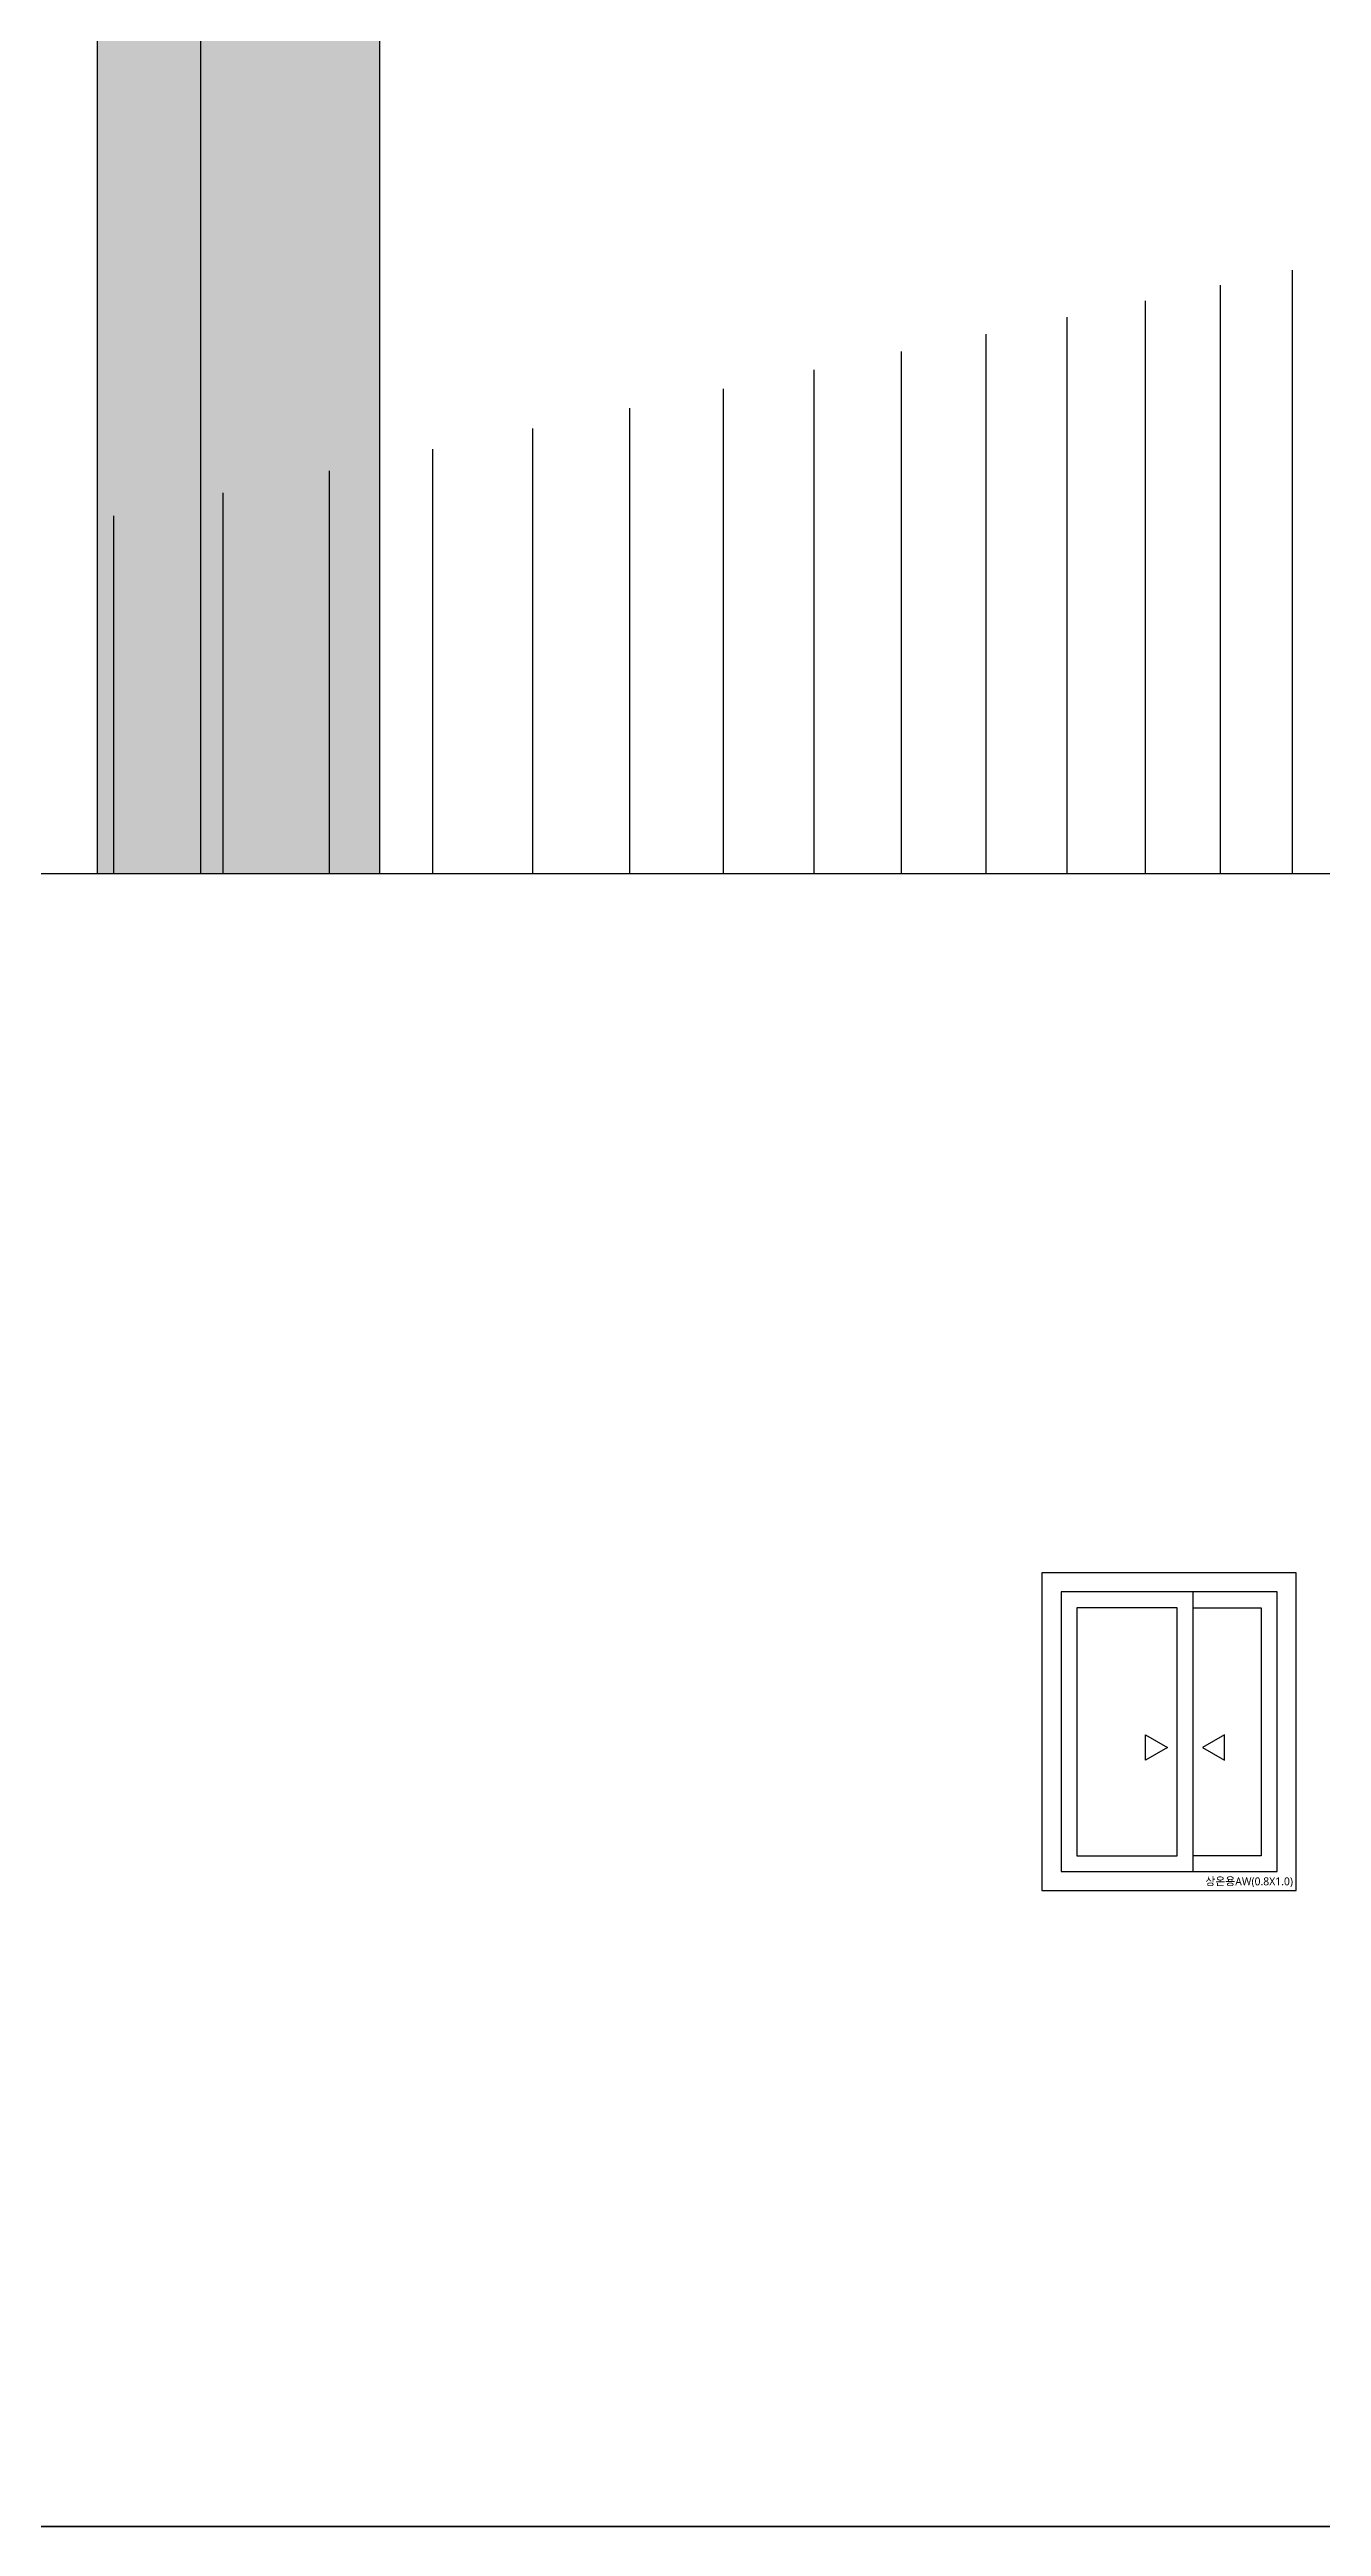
# Model space of a CAD drawing. Header units: millimetres. Extents: x 37653813 to 38677796, y 586285 to 874285.
# Drawn here: x 37949594 to 37953596, y 639334 to 647126 of the extents above; entities that cross this region are included whole.
import ezdxf

# ---------------------------------------------------------------- set-up
doc = ezdxf.new("R2010")
doc.units = ezdxf.units.MM
doc.header["$LTSCALE"] = 1000
doc.header["$MEASUREMENT"] = 0
doc.layers.get('0').update_dxf_attribs({"linetype": 'CONTINUOUS'})
doc.layers.get('Defpoints').update_dxf_attribs({"color": 161, "linetype": 'CONTINUOUS'})
for name, color, linetype in [('cen', 1, 'CONTINUOUS'), ('ELE-3', 7, 'CONTINUOUS'), ('ELE-5', 5, 'CONTINUOUS'), ('HAT-251', 251, 'CONTINUOUS'), ('LAND-2', 4, 'CONTINUOUS'), ('RAMP-ELE2', 4, 'CONTINUOUS'), ('TEXT', 3, 'CONTINUOUS'), ('WID', 4, 'CONTINUOUS'), ('WIN-G', 252, 'CONTINUOUS'), ('먹-적색(가로선) 26', 26, 'CONTINUOUS')]:
    doc.layers.add(name, color=color, linetype=linetype)
doc.styles.add('나눔바른고딕', font='NanumBarunGothic.ttf')

# ---------------------------------------------------------------- blocks, each defined once
blk = doc.blocks.new('SDFSDFSDFSDFSF')
at = {"layer": 'cen', "ltscale": 5}
blk.add_line((37713234.7, 640434.4), (37984418.7, 640434.4), dxfattribs=at)
blk = doc.blocks.new('sdjnfksjdfsdf')
at = {"ltscale": 0.1}
blk.add_wipeout([(37909660.2, 566574.4), (37967057.1, 566574.4), (37967057.1, 566374.4), (37909660.2, 566374.4)], dxfattribs=at)
at = {"layer": 'LAND-2', "ltscale": 0.1}
blk.add_lwpolyline([(37909660.2, 566574.4), (37967057.1, 566574.4)], dxfattribs=at)
blk = doc.blocks.new('sdfasf')
at = {"ltscale": 0.1}
blk.add_line((47325, 0), (-3449.6, 0), dxfattribs=at)
at = {"layer": 'RAMP-ELE2'}
blk.add_line((500, 2921.7), (47500, 6950.8), dxfattribs=at)
at = {"layer": 'RAMP-ELE2', "ltscale": 0.1}
for p, q in [((24460.1, 3257.2), (47200, 5550.8)), ((22205.8, 2238.8), (47200, 4903.1))]:
    blk.add_line(p, q, dxfattribs=at)
blk.add_wipeout([(47200, 5550.8), (24460.1, 3257.2), (26276.5, 3722.5), (35000, 5490.1), (35000, 4903.1), (35300, 4903.1), (35300, 5550.8)]).dxf.layer = 'RAMP-ELE2'
at = {"layer": 'RAMP-ELE2'}
for p, q in [((35000, 6950.8), (13000, 2921.7)), ((35000, 5957.1), (13000, 321.7))]:
    blk.add_line(p, q, dxfattribs=at)
blk.add_wipeout([(13000, 2921.7), (13000, 321.7), (35000, 4903.1), (35000, 7503.1)]).dxf.layer = 'RAMP-ELE2'
at = {"layer": 'HAT-251', "ltscale": 0.1}
h = blk.add_hatch(color=256, dxfattribs=at)
h.dxf.hatch_style = 1
h.paths.add_polyline_path([(29293.5, 13714.7), (29293.5, 0), (30181.5, 0), (30181.5, 13899.6)])
at = {"layer": 'ELE-3', "ltscale": 1000}
for points in [[(30181.5, 0), (30181.5, 13899.6), (30181.5, 13899.6)], [(29293.5, 0), (29293.5, 13714.7), (29293.5, 13714.7)], [(29618.5, 0), (29618.5, 13782.4), (29618.5, 13782.4)]]:
    blk.add_lwpolyline(points, dxfattribs=at)
at = {"layer": 'HAT-251', "ltscale": 0.1}
for p, q in [((33052.4, 7097.5), (33052.4, 4497.5)), ((32826.2, 7050.4), (32826.2, 4450.4)), ((32344.2, 6950), (32344.2, 4350)), ((32590.1, 7001.2), (32590.1, 4401.2)), ((32088.4, 6896.8), (32088.4, 4296.8)), ((31547.4, 6784.1), (31547.4, 4184.1)), ((31822.8, 6841.4), (31822.8, 4241.4)), ((31262.2, 6724.7), (31262.2, 4124.7)), ((30967.1, 6663.2), (30967.1, 4063.2)), ((30662.2, 6599.7), (30662.2, 3999.7)), ((30347.4, 6534.2), (30347.4, 3934.2)), ((29688.3, 6397), (29688.3, 3797)), ((30022.8, 6466.6), (30022.8, 3866.6)), ((29344.1, 6325.3), (29344.1, 3725.3))]:
    blk.add_line(p, q, dxfattribs=at)
blk.add_wipeout([(24000, 11400), (24000, 8800), (47500, 6509.3), (47500, 9109.3)]).dxf.layer = 'RAMP-ELE2'
blk = doc.blocks.new('800X1000')
at = {"ltscale": 1000}
blk.add_wipeout([(400, 0), (1200, 0), (1200, 1000), (400, 1000)], dxfattribs=at).dxf.layer = 'WID'
at = {"layer": 'WID', "ltscale": 1000}
blk.add_line((875, 940), (875, 60), dxfattribs=at)
for points in [[(400, 0), (1200, 0), (1200, 1000), (400, 1000)], [(460, 60), (1140, 60), (1140, 940), (460, 940)]]:
    blk.add_lwpolyline(points, close=True, dxfattribs=at)
at = {"layer": 'WIN-G'}
for points in [[(825, 890), (510, 890), (510, 110), (825, 110)], [(725.7, 490), (795, 450), (725.7, 410)], [(974.3, 490), (905, 450), (974.3, 410)]]:
    blk.add_lwpolyline(points, close=True, dxfattribs=at)
blk.add_lwpolyline([(875, 890), (1090, 890), (1090, 110), (875, 110)], dxfattribs=at)
at = {"layer": 'Defpoints', "style": '나눔바른고딕'}
blk.add_text('상온용AW(0.8X1.0)', height=25, dxfattribs=at).set_placement((914, 16.8))

msp = doc.modelspace()

# ---------------------------------------------------------------- linework, layer by layer
at = {"ltscale": 0.1}
msp.add_lwpolyline([(37725834.4, 639334.4), (37992945.1, 639334.4)], dxfattribs=at)
at = {"layer": '먹-적색(가로선) 26', "ltscale": 0.1}
msp.add_line((37994815.8, 641334.4), (37936955.8, 641334.4), dxfattribs=at)

# ---------------------------------------------------------------- next in the draw order: block references
msp.add_blockref('sdjnfksjdfsdf', (22091, 72960))

# ---------------------------------------------------------------- next in the draw order: block references
at = {"layer": 'RAMP-ELE2'}
msp.add_blockref('sdfasf', (37920451.1, 639334.4), dxfattribs=at)

# ---------------------------------------------------------------- next in the draw order: block references
msp.add_blockref('SDFSDFSDFSDFSF', (12599.7, 0))

# ---------------------------------------------------------------- next in the draw order: wipeouts: each hides what was drawn before it
at = {"ltscale": 0.1}
msp.add_wipeout([(37961301.1, 644534.4), (37943251.1, 644534.4), (37943251.1, 639334.4), (37961301.1, 639334.4)], dxfattribs=at).dxf.layer = 'HAT-251'

# ---------------------------------------------------------------- next in the draw order: linework, layer by layer
at = {"layer": 'ELE-5', "ltscale": 0.1}
for points in [[(37943101.1, 639334.4), (37943101.1, 644534.4), (37961301.1, 644534.4), (37961301.1, 639334.4)], [(37943251.1, 639334.4), (37943251.1, 644534.4), (37956699.4, 644534.4), (37956699.4, 639334.4), (37943251.1, 639334.4)]]:
    msp.add_lwpolyline(points, dxfattribs=at)

# ---------------------------------------------------------------- next in the draw order: block references
at = {"layer": 'TEXT'}
msp.add_blockref('800X1000', (37952316.6, 641334.4), dxfattribs=at)

doc.saveas('drawing.dxf')
